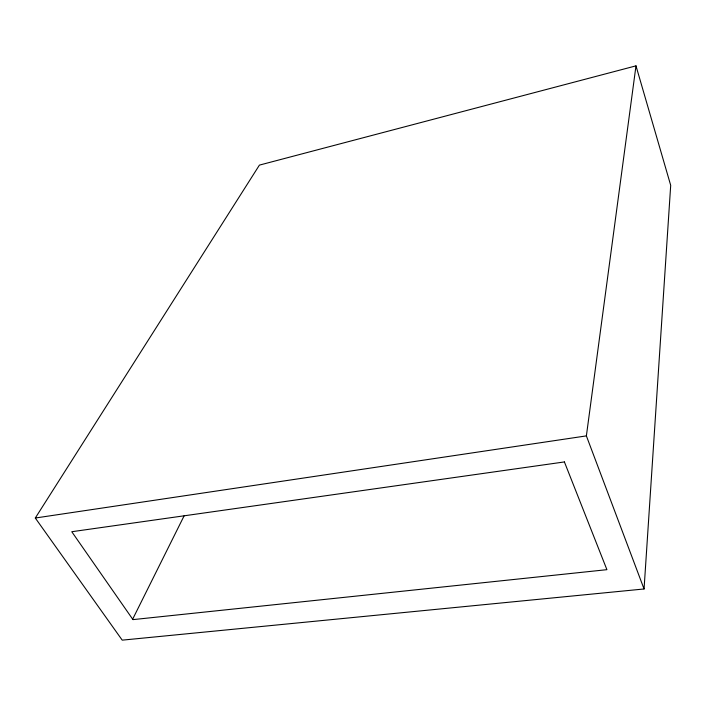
<?xml version="1.0" encoding="UTF-8"?>
<svg xmlns="http://www.w3.org/2000/svg" width="706" height="706" viewBox="0 0 706 706"><rect width="100%" height="100%" fill="white"/><g stroke="black" fill="none" stroke-linecap="round" stroke-linejoin="round"><path stroke-width="1.06" d="M644.057 588.972L670.7 185.343L635.991 65.852L259.411 165.116L35.3 518.019L122.217 640.148L644.057 588.972L586.377 435.893L635.991 65.852M132.534 619.427L184.116 515.848M35.3 518.019L586.377 435.893M564.403 461.936L71.774 531.724L132.966 619.621L606.913 569.671L564.403 461.936"/></g></svg>
